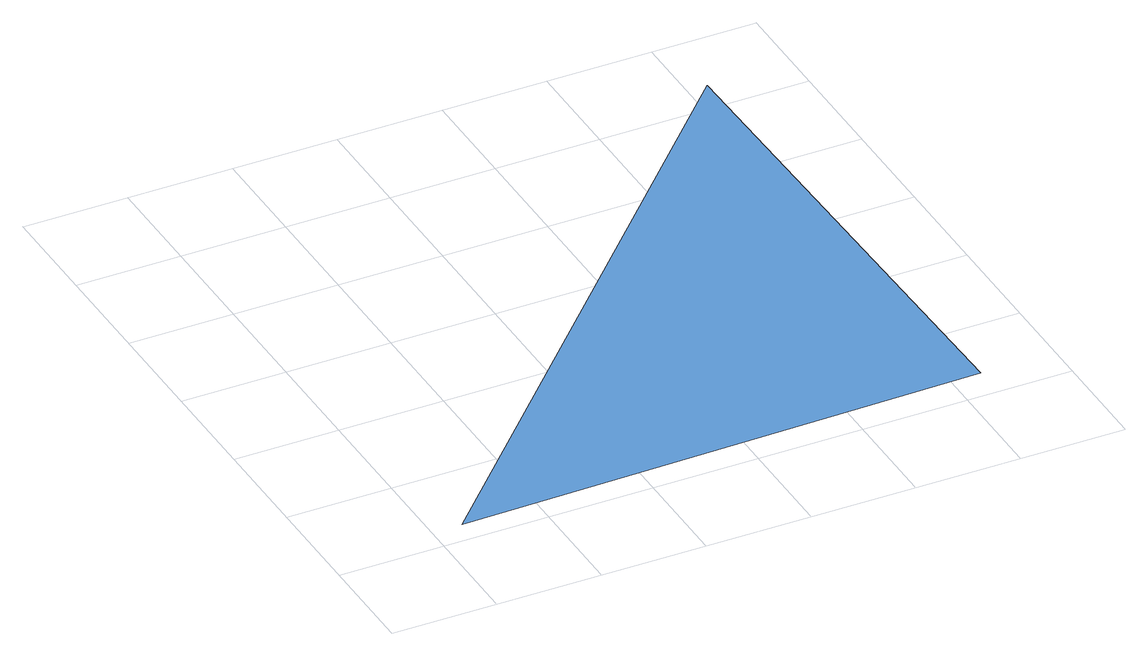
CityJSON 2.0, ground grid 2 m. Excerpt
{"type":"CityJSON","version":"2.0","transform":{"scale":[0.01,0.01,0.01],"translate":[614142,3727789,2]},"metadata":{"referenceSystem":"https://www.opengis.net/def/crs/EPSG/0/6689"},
"CityObjects":{
"waterbody1":{"type":"WaterBody","attributes":{"name":"福岡県津波浸水想定図","class":"1140","function":"2","WaterBodyTsunamiRiskAttribute.description":"1","WaterBodyTsunamiRiskAttribute.rank":"4"},"geometry":[{"type":"MultiSurface","lod":"1","boundaries":[[[0,1,2]]]}]}
},
"vertices":[
[58,45,9],[1057,64,10],[1038,1064,10]
]}
